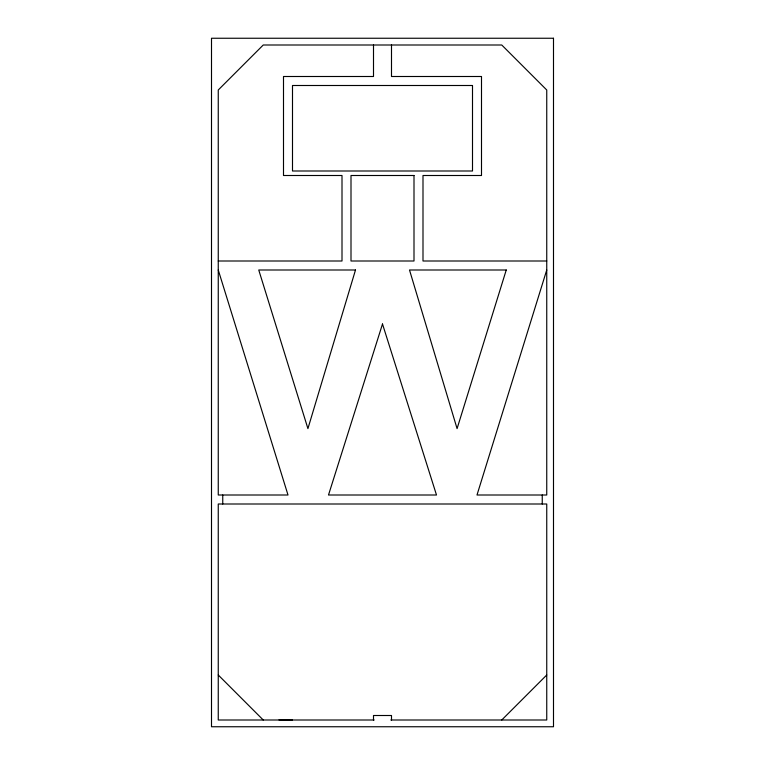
<?xml version="1.0" encoding="UTF-8"?>
<svg xmlns="http://www.w3.org/2000/svg" width="765" height="765" viewBox="0 0 765 765"><rect width="100%" height="100%" fill="white"/><g stroke="black" fill="none" stroke-linecap="round" stroke-linejoin="round"><path stroke-width="1.15" d="M546.745 269.997L476.997 495.003L546.745 495.003L546.745 90.002L501.754 45.001L263.246 45.001L218.255 90.002L218.255 495.003L288.003 495.003L218.255 269.997M501.754 719.999L546.745 674.998M218.255 260.999L342.003 260.999L342.003 175.501L283.499 175.501L283.499 76.5L373.502 76.5L373.502 45.001M546.745 260.999L422.997 260.999L422.997 175.501L481.501 175.501L481.501 76.5L391.498 76.5L391.498 45.001M278.995 719.903L292.498 719.903M374.161 719.999L218.255 719.999L218.255 504.001L546.745 504.001L546.745 719.999L390.839 719.999M218.255 674.998L263.246 719.999M542.251 495.003L542.251 504.001M391.498 719.999L391.498 715.505L373.502 715.505L373.502 719.999M222.749 495.003L222.749 504.001M355.495 269.997L307.922 428.61L258.752 269.997L355.495 269.997M506.248 269.997L457.078 428.61L409.505 269.997L506.248 269.997M382.5 323.997L328.501 495.003L436.499 495.003L382.5 323.997M553.497 38.25L211.503 38.25L211.503 726.75L553.497 726.75L553.497 38.25M472.502 85.498L292.498 85.498L292.498 170.997L472.502 170.997L472.502 85.498M413.999 175.501L351.001 175.501L351.001 260.999L413.999 260.999L413.999 175.501"/></g></svg>
